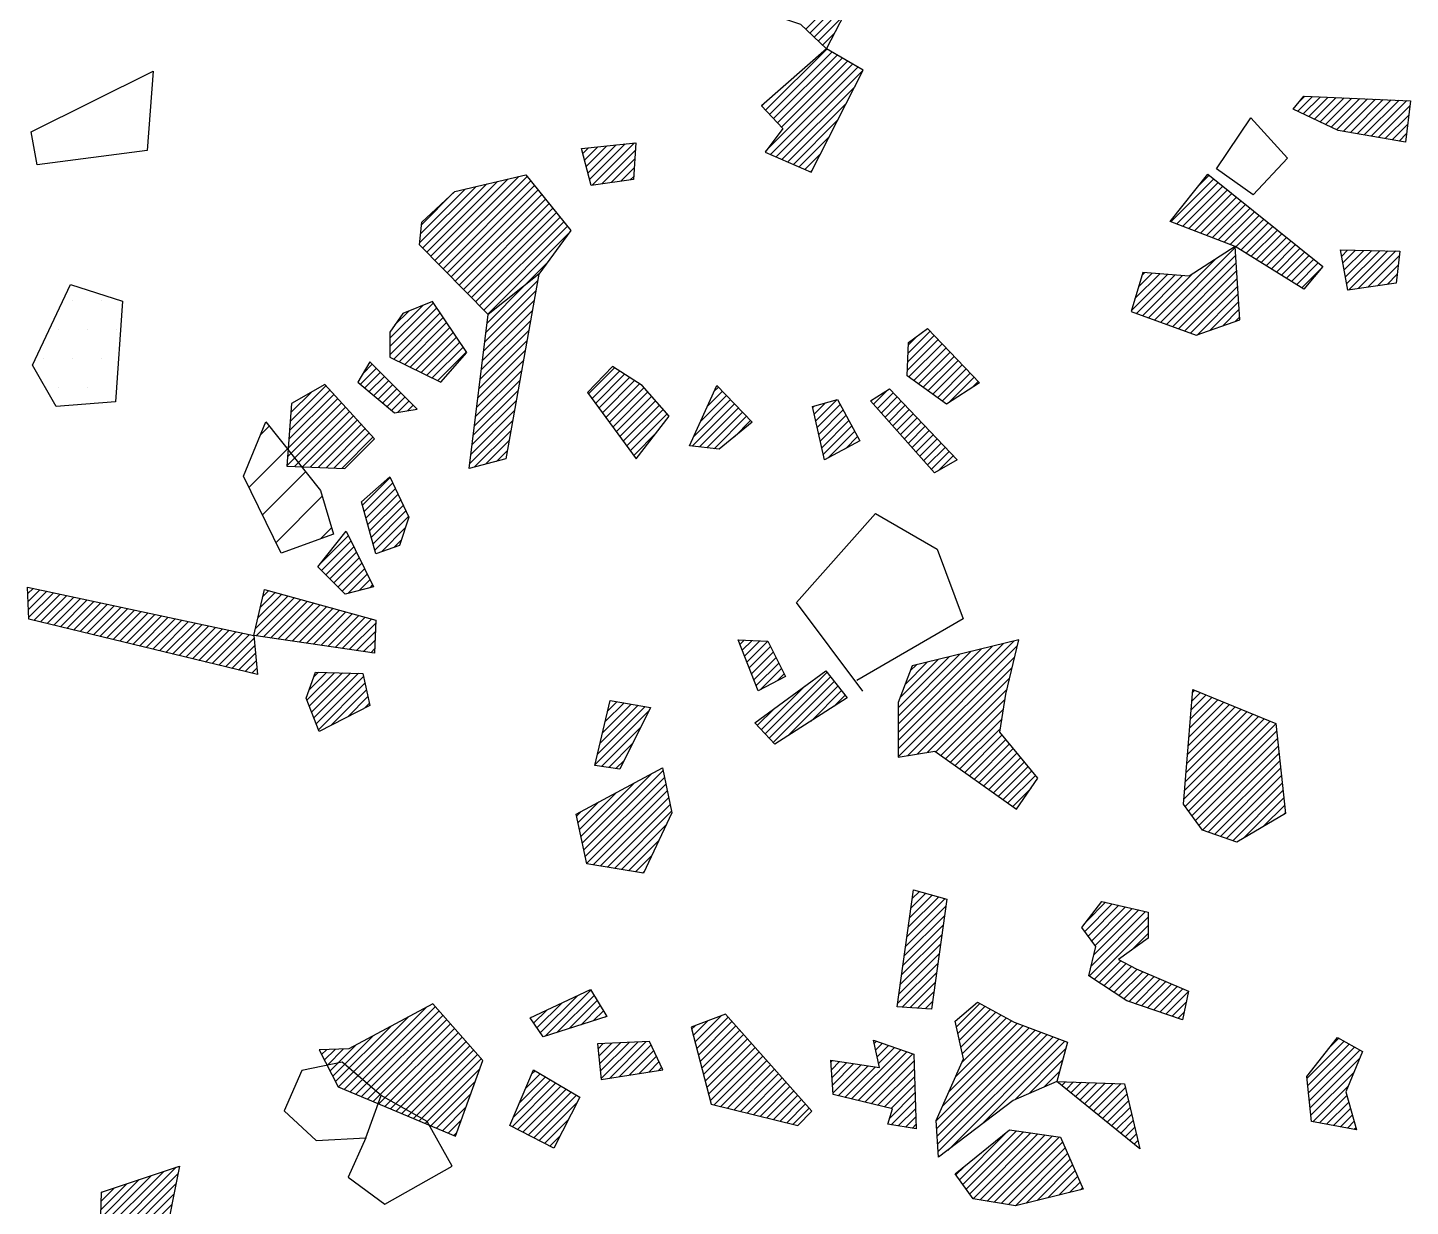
# Model space of a CAD drawing. Header units: metres. Extents: x 1.28 to 3.47, y -21 to -16.89.
# Drawn here: x 1.468 to 2.064, y -18.316 to -17.808 of the extents above; entities that cross this region are included whole.
import ezdxf

# ---------------------------------------------------------------- set-up
doc = ezdxf.new("R2010")
doc.units = ezdxf.units.M
doc.header["$LTSCALE"] = 25
doc.header["$MEASUREMENT"] = 0
doc.layers.get('0').update_dxf_attribs({"linetype": 'CONTINUOUS'})
for name, color, linetype in [('FEUER', 1, 'CONTINUOUS'), ('KNOCHEN', 2, 'CONTINUOUS'), ('KNOCHENSCHRAFF', 2, 'CONTINUOUS'), ('STEINE', 4, 'CONTINUOUS'), ('STEINESCHRAFF', 4, 'CONTINUOUS')]:
    doc.layers.add(name, color=color, linetype=linetype)

# ---------------------------------------------------------------- blocks, each defined once
blk = doc.blocks.new('*X5')
at = {"color": 0}
for p, q in [((162.423, -1794.495), (164.302, -1792.616)), ((162.423, -1794.141), (163.844, -1792.721)), ((162.424, -1794.848), (164.444, -1792.827)), ((162.59, -1795.035), (164.587, -1793.038)), ((162.63, -1793.581), (163.254, -1792.957)), ((162.828, -1795.151), (164.729, -1793.25)), ((163.065, -1795.267), (164.872, -1793.461)), ((163.303, -1795.383), (165.014, -1793.672)), ((163.541, -1795.499), (165.157, -1793.883)), ((163.778, -1795.614), (165.299, -1794.094)), ((164.016, -1795.73), (165.442, -1794.305)), ((184.735, -1795.517), (186.056, -1794.196)), ((184.748, -1795.151), (185.883, -1794.016)), ((184.761, -1794.784), (185.71, -1793.835)), ((184.774, -1794.418), (185.135, -1794.057)), ((184.799, -1795.807), (186.229, -1794.377)), ((164.254, -1795.846), (165.584, -1794.516)), ((164.492, -1795.962), (165.727, -1794.727)), ((185.004, -1795.956), (186.402, -1794.557)), ((185.209, -1796.104), (186.575, -1794.738)), ((185.414, -1796.253), (186.748, -1794.918)), ((161.154, -1796.117), (161.835, -1795.437)), ((161.268, -1795.65), (161.658, -1795.26)), ((170.989, -1796.535), (172.111, -1795.414)), ((171.139, -1796.739), (172.326, -1795.552)), ((185.618, -1796.402), (186.921, -1795.099)), ((185.823, -1796.551), (187.094, -1795.28)), ((186.028, -1796.699), (187.267, -1795.46)), ((158.131, -1797.726), (159.67, -1796.187)), ((161.347, -1796.278), (162.012, -1795.613)), ((161.539, -1796.439), (162.189, -1795.79)), ((161.732, -1796.601), (162.365, -1795.967)), ((161.924, -1796.762), (162.542, -1796.143)), ((171.288, -1796.943), (172.542, -1795.69)), ((171.438, -1797.147), (172.758, -1795.828)), ((171.588, -1797.351), (172.973, -1795.965)), ((171.737, -1797.555), (173.189, -1796.103)), ((186.233, -1796.848), (187.44, -1795.641)), ((186.536, -1796.899), (187.613, -1795.821)), ((187.529, -1796.26), (187.786, -1796.002)), ((158.045, -1798.873), (160.177, -1796.741)), ((158.074, -1798.491), (160.008, -1796.557)), ((158.102, -1798.108), (159.839, -1796.372)), ((158.16, -1797.344), (159.048, -1796.456)), ((162.117, -1796.923), (162.719, -1796.32)), ((162.309, -1797.084), (162.896, -1796.497)), ((162.501, -1797.245), (163.073, -1796.673)), ((171.887, -1797.759), (173.38, -1796.266)), ((172.036, -1797.963), (173.546, -1796.454)), ((172.186, -1798.167), (173.712, -1796.641)), ((175.521, -1798.368), (177.106, -1796.783)), ((175.81, -1797.725), (176.932, -1796.603)), ((176.1, -1797.082), (176.758, -1796.424)), ((176.389, -1796.439), (176.584, -1796.244)), ((180.783, -1797.702), (181.703, -1796.781)), ((183.277, -1796.976), (183.892, -1796.36)), ((183.443, -1797.163), (184.122, -1796.484)), ((183.609, -1797.35), (184.294, -1796.666)), ((157.988, -1799.637), (160.514, -1797.111)), ((158.017, -1799.255), (160.346, -1796.926)), ((158.188, -1796.962), (158.221, -1796.929)), ((158.313, -1799.666), (160.683, -1797.295)), ((162.77, -1797.33), (163.25, -1796.85)), ((163.19, -1797.264), (163.427, -1797.027)), ((172.335, -1798.371), (173.878, -1796.829)), ((172.485, -1798.575), (174.044, -1797.016)), ((172.634, -1798.779), (174.21, -1797.204)), ((175.456, -1798.786), (177.28, -1796.962)), ((175.772, -1798.824), (177.454, -1797.142)), ((176.087, -1798.862), (177.628, -1797.322)), ((180.654, -1797.124), (180.712, -1797.065)), ((180.718, -1797.413), (181.208, -1796.923)), ((180.847, -1797.991), (181.838, -1797)), ((180.912, -1798.28), (181.962, -1797.229)), ((183.775, -1797.538), (184.466, -1796.847)), ((183.942, -1797.725), (184.639, -1797.028)), ((184.108, -1797.913), (184.811, -1797.209)), ((158.653, -1799.679), (160.852, -1797.48)), ((158.993, -1799.693), (161.021, -1797.665)), ((159.333, -1799.706), (161.19, -1797.849)), ((172.784, -1798.983), (174.376, -1797.391)), ((176.403, -1798.899), (177.802, -1797.501)), ((177.274, -1798.382), (177.976, -1797.681)), ((180.976, -1798.569), (182.087, -1797.458)), ((181.041, -1798.858), (182.212, -1797.687)), ((181.105, -1799.147), (182.336, -1797.916)), ((184.274, -1798.1), (184.983, -1797.39)), ((184.44, -1798.287), (185.156, -1797.572)), ((184.606, -1798.475), (185.328, -1797.753)), ((184.772, -1798.662), (185.501, -1797.934)), ((159.673, -1799.72), (161.359, -1798.034)), ((160.013, -1799.734), (161.528, -1798.219)), ((160.353, -1799.747), (161.697, -1798.403)), ((172.934, -1799.187), (173.936, -1798.184)), ((181.303, -1799.303), (182.461, -1798.146)), ((182.063, -1798.897), (182.585, -1798.375)), ((184.938, -1798.85), (185.673, -1798.115)), ((185.105, -1799.037), (185.845, -1798.296)), ((185.271, -1799.225), (186.018, -1798.477)), ((185.437, -1799.412), (186.19, -1798.659)), ((185.603, -1799.599), (186.362, -1798.84)), ((185.769, -1799.787), (186.535, -1799.021)), ((186.063, -1799.847), (186.707, -1799.202)), ((161.244, -1801.331), (162.44, -1800.135)), ((161.32, -1801.608), (162.553, -1800.375)), ((161.396, -1801.886), (162.666, -1800.616)), ((161.472, -1802.164), (162.78, -1800.856)), ((161.548, -1802.441), (162.893, -1801.096)), ((161.624, -1802.719), (163.006, -1801.336)), ((161.7, -1802.996), (163.12, -1801.577)), ((161.776, -1803.274), (163.233, -1801.817)), ((159.415, -1803.867), (160.634, -1802.648)), ((162.063, -1803.34), (163.089, -1802.315)), ((159.482, -1804.154), (160.75, -1802.885)), ((159.659, -1804.331), (160.867, -1803.122)), ((162.608, -1803.149), (162.912, -1802.844)), ((159.835, -1804.507), (160.983, -1803.36)), ((160.012, -1804.684), (161.099, -1803.597)), ((160.189, -1804.861), (161.216, -1803.834)), ((160.366, -1805.037), (161.332, -1804.071)), ((160.629, -1805.128), (161.448, -1804.309)), ((146.824, -1805.144), (147.051, -1804.917)), ((146.837, -1805.485), (147.343, -1804.979)), ((146.85, -1805.825), (147.634, -1805.042)), ((146.863, -1806.166), (147.925, -1805.104)), ((156.844, -1805.731), (157.486, -1805.089)), ((156.95, -1805.272), (157.209, -1805.013)), ((161.1, -1805.01), (161.565, -1804.546)), ((161.572, -1804.892), (161.681, -1804.783)), ((147.085, -1806.297), (148.216, -1805.166)), ((147.37, -1806.366), (148.508, -1805.228)), ((147.654, -1806.435), (148.799, -1805.291)), ((147.939, -1806.505), (149.09, -1805.353)), ((148.223, -1806.574), (149.381, -1805.415)), ((148.508, -1806.643), (149.673, -1805.478)), ((148.792, -1806.712), (149.964, -1805.54)), ((149.077, -1806.781), (150.255, -1805.602)), ((149.361, -1806.85), (150.546, -1805.665)), ((149.646, -1806.919), (150.838, -1805.727)), ((156.633, -1806.649), (158.04, -1805.242)), ((156.668, -1806.967), (158.317, -1805.318)), ((156.738, -1806.19), (157.763, -1805.166)), ((156.977, -1807.012), (158.594, -1805.395)), ((157.285, -1807.057), (158.871, -1805.471)), ((157.594, -1807.102), (159.148, -1805.548)), ((157.902, -1807.148), (159.426, -1805.624)), ((158.211, -1807.193), (159.703, -1805.701)), ((149.93, -1806.988), (151.129, -1805.789)), ((150.215, -1807.057), (151.42, -1805.851)), ((150.499, -1807.126), (151.711, -1805.914)), ((150.784, -1807.195), (152.003, -1805.976)), ((151.068, -1807.264), (152.294, -1806.038)), ((151.352, -1807.333), (152.585, -1806.101)), ((151.637, -1807.402), (152.876, -1806.163)), ((151.921, -1807.471), (153.168, -1806.225)), ((152.206, -1807.54), (153.459, -1806.288)), ((158.519, -1807.238), (159.98, -1805.777)), ((158.827, -1807.283), (160.257, -1805.853)), ((159.136, -1807.328), (160.534, -1805.93)), ((159.444, -1807.373), (160.811, -1806.006)), ((159.753, -1807.418), (161.088, -1806.083)), ((160.061, -1807.464), (161.365, -1806.159)), ((160.37, -1807.509), (161.643, -1806.236)), ((152.49, -1807.61), (153.75, -1806.35)), ((152.775, -1807.679), (154.041, -1806.412)), ((153.059, -1807.748), (154.333, -1806.475)), ((153.344, -1807.817), (154.624, -1806.537)), ((153.628, -1807.886), (154.915, -1806.599)), ((153.913, -1807.955), (155.206, -1806.661)), ((154.197, -1808.024), (155.498, -1806.724)), ((154.482, -1808.093), (155.789, -1806.786)), ((154.766, -1808.162), (156.08, -1806.848)), ((155.051, -1808.231), (156.371, -1806.911)), ((160.678, -1807.554), (161.815, -1806.417)), ((160.986, -1807.599), (161.802, -1806.783)), ((155.335, -1808.3), (156.573, -1807.062)), ((155.62, -1808.369), (156.603, -1807.386)), ((161.295, -1807.644), (161.789, -1807.15)), ((161.603, -1807.689), (161.776, -1807.516)), ((177.514, -1807.335), (177.698, -1807.151)), ((177.614, -1807.588), (178.038, -1807.164)), ((177.715, -1807.841), (178.378, -1807.178)), ((177.815, -1808.095), (178.715, -1807.195)), ((177.915, -1808.348), (178.833, -1807.43)), ((184.33, -1811.832), (188.867, -1807.295)), ((184.33, -1811.479), (188.399, -1807.41)), ((184.331, -1812.185), (189.335, -1807.181)), ((184.749, -1812.121), (189.469, -1807.401)), ((155.904, -1808.438), (156.633, -1807.71)), ((156.189, -1808.507), (156.662, -1808.034)), ((178.016, -1808.601), (178.951, -1807.666)), ((178.116, -1808.854), (179.069, -1807.901)), ((184.329, -1810.419), (186.993, -1807.755)), ((184.329, -1810.066), (186.525, -1807.87)), ((184.33, -1811.126), (187.93, -1807.525)), ((184.33, -1810.772), (187.462, -1807.64)), ((184.41, -1809.631), (186.057, -1807.985)), ((184.632, -1809.055), (185.588, -1808.099)), ((185.171, -1812.052), (189.358, -1807.865)), ((156.473, -1808.576), (156.692, -1808.358)), ((158.845, -1809.741), (160.034, -1808.552)), ((158.944, -1809.288), (159.688, -1808.543)), ((158.944, -1809.994), (160.379, -1808.56)), ((159.044, -1810.248), (160.724, -1808.568)), ((159.144, -1810.502), (161.069, -1808.577)), ((159.145, -1808.733), (159.343, -1808.535)), ((178.216, -1809.107), (179.187, -1808.137)), ((178.382, -1809.295), (179.305, -1808.372)), ((178.607, -1811.192), (181.267, -1808.532)), ((179.122, -1808.908), (179.423, -1808.608)), ((184.855, -1808.479), (185.12, -1808.214)), ((185.593, -1811.984), (189.247, -1808.329)), ((159.244, -1810.755), (161.289, -1808.711)), ((159.344, -1811.009), (161.353, -1809)), ((159.886, -1810.821), (161.418, -1809.289)), ((178.435, -1811.01), (180.33, -1809.115)), ((178.779, -1811.373), (181.422, -1808.73)), ((178.951, -1811.555), (181.578, -1808.928)), ((179.595, -1811.265), (181.733, -1809.126)), ((185.963, -1811.968), (189.137, -1808.794)), ((186.169, -1812.114), (189.026, -1809.258)), ((197.027, -1809.389), (197.113, -1809.302)), ((160.611, -1810.449), (161.482, -1809.578)), ((161.336, -1810.077), (161.546, -1809.867)), ((171.712, -1810.662), (172.522, -1809.852)), ((171.821, -1810.2), (172.221, -1809.799)), ((180.578, -1810.635), (181.888, -1809.324)), ((181.561, -1810.006), (182.044, -1809.523)), ((186.376, -1812.261), (188.939, -1809.698)), ((196.869, -1811.314), (198.364, -1809.819)), ((196.901, -1810.929), (198.114, -1809.716)), ((196.932, -1810.544), (197.864, -1809.612)), ((196.964, -1810.159), (197.614, -1809.509)), ((196.995, -1809.774), (197.363, -1809.406)), ((171.276, -1812.512), (173.59, -1810.198)), ((171.385, -1812.05), (173.424, -1810.011)), ((171.494, -1811.587), (173.123, -1809.958)), ((171.603, -1811.125), (172.822, -1809.905)), ((178.263, -1810.828), (178.999, -1810.093)), ((186.583, -1812.408), (188.874, -1810.117)), ((196.68, -1813.624), (199.865, -1810.44)), ((196.712, -1813.239), (199.615, -1810.336)), ((196.743, -1812.854), (199.365, -1810.233)), ((196.775, -1812.469), (199.114, -1810.13)), ((196.806, -1812.084), (198.864, -1810.026)), ((196.838, -1811.699), (198.614, -1809.923)), ((171.547, -1812.595), (173.238, -1810.904)), ((186.79, -1812.554), (188.809, -1810.536)), ((186.997, -1812.701), (188.744, -1810.954)), ((196.649, -1814.009), (200.115, -1810.543)), ((196.699, -1814.313), (200.365, -1810.647)), ((196.848, -1814.518), (200.611, -1810.755)), ((196.997, -1814.722), (200.645, -1811.074)), ((171.856, -1812.639), (172.885, -1811.61)), ((187.204, -1812.848), (188.818, -1811.234)), ((187.411, -1812.994), (188.977, -1811.428)), ((187.617, -1813.141), (189.137, -1811.622)), ((197.146, -1814.927), (200.678, -1811.394)), ((187.824, -1813.288), (189.296, -1811.816)), ((188.031, -1813.435), (189.456, -1812.01)), ((188.238, -1813.581), (189.615, -1812.204)), ((197.295, -1815.131), (200.712, -1811.714)), ((197.444, -1815.336), (200.746, -1812.033)), ((170.782, -1816.188), (174.199, -1812.771)), ((172.166, -1812.683), (172.533, -1812.316)), ((188.445, -1813.728), (189.775, -1812.398)), ((188.652, -1813.875), (189.934, -1812.592)), ((188.859, -1814.021), (190.093, -1812.786)), ((197.702, -1815.431), (200.78, -1812.353)), ((197.965, -1815.521), (200.814, -1812.673)), ((170.657, -1815.606), (172.955, -1813.308)), ((170.719, -1815.897), (173.716, -1812.901)), ((170.844, -1816.479), (174.261, -1813.063)), ((170.907, -1816.77), (174.323, -1813.355)), ((189.066, -1814.168), (190.253, -1812.981)), ((198.229, -1815.612), (200.848, -1812.992)), ((198.492, -1815.702), (200.882, -1813.312)), ((170.594, -1815.315), (172.195, -1813.715)), ((171.193, -1816.838), (174.384, -1813.647)), ((171.496, -1816.888), (174.446, -1813.938)), ((189.272, -1814.315), (190.061, -1813.526)), ((198.755, -1815.793), (200.916, -1813.632)), ((199.216, -1815.685), (200.949, -1813.951)), ((170.469, -1814.733), (170.673, -1814.529)), ((170.531, -1815.024), (171.434, -1814.122)), ((171.799, -1816.939), (174.508, -1814.23)), ((172.102, -1816.989), (174.569, -1814.522)), ((200.071, -1815.183), (200.983, -1814.271)), ((200.926, -1814.682), (201.017, -1814.591)), ((172.406, -1817.039), (174.348, -1815.096)), ((172.709, -1817.09), (174.035, -1815.763)), ((173.012, -1817.14), (173.722, -1816.43)), ((173.315, -1817.19), (173.409, -1817.097)), ((184.77, -1819.524), (186.081, -1818.213)), ((184.828, -1819.113), (185.806, -1818.134)), ((184.886, -1818.701), (185.531, -1818.056)), ((184.944, -1818.29), (185.256, -1817.978)), ((184.654, -1820.347), (186.385, -1818.616)), ((184.712, -1819.935), (186.357, -1818.291)), ((192.372, -1819.7), (193.561, -1818.512)), ((192.448, -1819.271), (193.273, -1818.445)), ((192.524, -1819.902), (193.848, -1818.578)), ((192.676, -1820.104), (194.136, -1818.644)), ((192.772, -1820.715), (194.711, -1818.776)), ((192.827, -1820.306), (194.423, -1818.71)), ((184.597, -1820.758), (186.328, -1819.027)), ((192.563, -1821.63), (195.104, -1819.09)), ((192.66, -1821.18), (194.998, -1818.842)), ((184.481, -1821.581), (186.214, -1819.848)), ((184.539, -1821.17), (186.271, -1819.438)), ((192.777, -1821.77), (195.104, -1819.443)), ((194.412, -1820.489), (195.105, -1819.796)), ((184.423, -1821.993), (186.157, -1820.259)), ((184.307, -1822.815), (186.042, -1821.08)), ((184.365, -1822.404), (186.099, -1820.67)), ((192.991, -1821.91), (193.935, -1820.965)), ((193.204, -1822.05), (194.166, -1821.088)), ((193.418, -1822.19), (194.397, -1821.211)), ((184.504, -1822.972), (185.985, -1821.491)), ((193.631, -1822.33), (194.63, -1821.332)), ((193.845, -1822.47), (194.877, -1821.438)), ((194.058, -1822.61), (195.124, -1821.545)), ((194.292, -1822.73), (195.371, -1821.651)), ((194.556, -1822.82), (195.618, -1821.757)), ((169.119, -1824.216), (171.093, -1822.241)), ((184.835, -1822.995), (185.928, -1821.902)), ((185.166, -1823.017), (185.871, -1822.312)), ((194.82, -1822.909), (195.865, -1821.864)), ((195.084, -1822.999), (196.112, -1821.97)), ((195.348, -1823.089), (196.359, -1822.077)), ((195.611, -1823.178), (196.606, -1822.183)), ((195.875, -1823.268), (196.837, -1822.306)), ((160.465, -1826.505), (164.002, -1822.968)), ((160.713, -1826.611), (164.386, -1822.938)), ((168.765, -1823.862), (169.853, -1822.774)), ((168.909, -1824.071), (170.522, -1822.459)), ((169.635, -1824.052), (171.227, -1822.461)), ((170.152, -1823.889), (171.361, -1822.68)), ((170.668, -1823.726), (171.495, -1822.9)), ((185.497, -1823.04), (185.814, -1822.723)), ((186.843, -1823.815), (187.855, -1822.804)), ((186.906, -1824.105), (188.083, -1822.929)), ((196.139, -1823.358), (196.744, -1822.753)), ((160.216, -1826.4), (163.24, -1823.376)), ((160.961, -1826.716), (164.551, -1823.126)), ((161.21, -1826.821), (164.716, -1823.315)), ((161.458, -1826.926), (164.881, -1823.503)), ((168.477, -1823.443), (168.515, -1823.405)), ((168.621, -1823.652), (169.184, -1823.09)), ((171.185, -1823.563), (171.628, -1823.12)), ((171.701, -1823.4), (171.762, -1823.339)), ((175.503, -1824.195), (176.149, -1823.549)), ((175.576, -1824.475), (176.719, -1823.333)), ((175.65, -1824.755), (177.005, -1823.4)), ((175.723, -1825.035), (177.171, -1823.587)), ((186.805, -1825.974), (189.225, -1823.554)), ((186.97, -1824.395), (188.311, -1823.054)), ((187.034, -1824.685), (188.54, -1823.179)), ((187.085, -1825.341), (188.997, -1823.429)), ((187.097, -1824.975), (188.768, -1823.304)), ((196.403, -1823.447), (196.652, -1823.199)), ((159.967, -1825.942), (161.716, -1824.194)), ((160.088, -1826.175), (162.478, -1823.785)), ((161.706, -1827.031), (165.046, -1823.692)), ((161.955, -1827.136), (165.211, -1823.88)), ((162.203, -1827.242), (165.376, -1824.068)), ((175.43, -1823.915), (175.578, -1823.766)), ((175.797, -1825.315), (177.338, -1823.774)), ((175.87, -1825.595), (177.505, -1823.961)), ((175.944, -1825.875), (177.671, -1824.148)), ((185.975, -1827.865), (189.981, -1823.859)), ((185.997, -1828.197), (190.238, -1823.955)), ((186.019, -1828.528), (190.495, -1824.052)), ((186.04, -1828.86), (190.752, -1824.149)), ((186.247, -1827.24), (189.725, -1823.762)), ((186.526, -1826.607), (189.468, -1823.665)), ((159.606, -1825.243), (160.064, -1824.785)), ((159.726, -1825.476), (160.433, -1824.769)), ((159.847, -1825.709), (160.954, -1824.602)), ((162.452, -1827.347), (165.542, -1824.257)), ((162.7, -1827.452), (165.707, -1824.445)), ((162.948, -1827.557), (165.872, -1824.634)), ((171.398, -1824.764), (171.625, -1824.537)), ((171.43, -1825.086), (171.996, -1824.52)), ((171.463, -1825.407), (172.367, -1824.503)), ((171.495, -1825.728), (172.737, -1824.486)), ((171.527, -1826.049), (173.108, -1824.469)), ((171.909, -1826.021), (173.479, -1824.451)), ((172.328, -1825.956), (173.69, -1824.594)), ((176.017, -1826.156), (177.838, -1824.335)), ((176.091, -1826.436), (178.005, -1824.522)), ((176.164, -1826.716), (178.171, -1824.709)), ((183.299, -1824.531), (183.397, -1824.433)), ((183.362, -1824.821), (183.659, -1824.525)), ((183.426, -1825.111), (183.92, -1824.617)), ((183.489, -1825.402), (184.182, -1824.709)), ((186.062, -1829.192), (191.008, -1824.246)), ((186.468, -1829.14), (191.265, -1824.343)), ((187.96, -1828.002), (191.522, -1824.439)), ((189.359, -1826.956), (191.565, -1824.75)), ((201.955, -1826.027), (203.553, -1824.43)), ((201.989, -1826.347), (203.778, -1824.558)), ((202.023, -1826.666), (204.003, -1824.687)), ((202.961, -1824.667), (203.327, -1824.301)), ((159.485, -1825.01), (159.696, -1824.8)), ((163.197, -1827.662), (166.037, -1824.822)), ((163.445, -1827.767), (166.202, -1825.011)), ((163.694, -1827.873), (166.367, -1825.199)), ((172.746, -1825.892), (173.801, -1824.836)), ((173.164, -1825.827), (173.913, -1825.078)), ((173.582, -1825.762), (174.024, -1825.321)), ((176.238, -1826.996), (178.338, -1824.896)), ((176.407, -1827.18), (178.504, -1825.083)), ((176.691, -1827.249), (178.671, -1825.27)), ((181.436, -1825.333), (181.503, -1825.266)), ((181.459, -1825.663), (181.811, -1825.311)), ((181.482, -1825.994), (182.12, -1825.356)), ((182.32, -1826.924), (184.443, -1824.801)), ((182.605, -1826.992), (184.705, -1824.893)), ((182.891, -1827.06), (184.966, -1824.985)), ((183.176, -1827.129), (185.013, -1825.292)), ((189.982, -1826.686), (191.433, -1825.236)), ((202.057, -1826.986), (204.228, -1824.815)), ((202.091, -1827.306), (204.228, -1825.168)), ((163.942, -1827.978), (166.299, -1825.62)), ((174, -1825.698), (174.135, -1825.563)), ((176.975, -1827.319), (178.838, -1825.456)), ((177.259, -1827.389), (179.004, -1825.643)), ((177.543, -1827.459), (179.171, -1825.83)), ((181.505, -1826.324), (182.429, -1825.401)), ((181.528, -1826.655), (182.737, -1825.446)), ((181.749, -1826.787), (183.046, -1825.491)), ((182.035, -1826.856), (183.354, -1825.536)), ((183.461, -1827.197), (185.024, -1825.634)), ((183.747, -1827.265), (185.035, -1825.977)), ((190.606, -1826.416), (191.301, -1825.721)), ((202.125, -1827.625), (203.981, -1825.769)), ((164.19, -1828.083), (166.102, -1826.172)), ((177.826, -1827.529), (179.338, -1826.017)), ((178.11, -1827.598), (179.504, -1826.204)), ((178.394, -1827.668), (179.671, -1826.391)), ((178.678, -1827.738), (179.838, -1826.578)), ((184.032, -1827.333), (185.046, -1826.319)), ((191.195, -1826.18), (191.207, -1826.168)), ((191.39, -1826.339), (191.549, -1826.18)), ((191.585, -1826.498), (191.891, -1826.192)), ((191.78, -1826.656), (192.233, -1826.204)), ((191.975, -1826.815), (192.574, -1826.215)), ((192.17, -1826.973), (192.916, -1826.227)), ((192.365, -1827.132), (193.258, -1826.239)), ((192.56, -1827.29), (193.6, -1826.251)), ((192.755, -1827.449), (193.942, -1826.262)), ((192.95, -1827.607), (194.127, -1826.431)), ((202.2, -1827.903), (203.735, -1826.369)), ((164.439, -1828.188), (165.904, -1826.723)), ((178.961, -1827.808), (180.004, -1826.765)), ((179.245, -1827.877), (180.171, -1826.952)), ((179.529, -1827.947), (180.337, -1827.139)), ((183.959, -1827.759), (185.057, -1826.662)), ((184.037, -1828.036), (185.068, -1827.004)), ((193.145, -1827.766), (194.195, -1826.716)), ((193.34, -1827.925), (194.263, -1827.002)), ((202.499, -1827.958), (203.678, -1826.779)), ((202.798, -1828.013), (203.756, -1827.055)), ((164.687, -1828.293), (165.706, -1827.274)), ((179.813, -1828.017), (180.504, -1827.326)), ((184.34, -1828.086), (185.079, -1827.347)), ((184.643, -1828.136), (185.091, -1827.689)), ((193.535, -1828.083), (194.33, -1827.288)), ((193.73, -1828.242), (194.398, -1827.574)), ((203.096, -1828.068), (203.833, -1827.331)), ((203.395, -1828.123), (203.911, -1827.607)), ((164.936, -1828.398), (165.509, -1827.825)), ((184.946, -1828.187), (185.102, -1828.031)), ((186.973, -1830.403), (189.01, -1828.366)), ((187.12, -1830.609), (189.428, -1828.301)), ((187.268, -1830.815), (189.738, -1828.345)), ((193.925, -1828.4), (194.466, -1827.859)), ((194.12, -1828.559), (194.534, -1828.145)), ((203.694, -1828.178), (203.989, -1827.882)), ((203.993, -1828.232), (204.067, -1828.158)), ((165.184, -1828.504), (165.311, -1828.376)), ((187.415, -1831.021), (190.049, -1828.388)), ((187.566, -1831.224), (190.359, -1828.431)), ((187.869, -1831.274), (190.67, -1828.474)), ((188.173, -1831.324), (190.98, -1828.517)), ((188.476, -1831.375), (191.291, -1828.56)), ((188.779, -1831.425), (191.426, -1828.778)), ((194.315, -1828.717), (194.601, -1828.431)), ((194.51, -1828.876), (194.669, -1828.717)), ((189.082, -1831.475), (191.533, -1829.025)), ((189.386, -1831.526), (191.639, -1829.272)), ((189.848, -1831.416), (191.746, -1829.518)), ((194.705, -1829.034), (194.737, -1829.003)), ((149.924, -1833.51), (153.302, -1830.133)), ((149.934, -1833.147), (153.212, -1829.869)), ((149.945, -1832.783), (152.681, -1830.046)), ((186.825, -1830.197), (187.192, -1829.83)), ((190.318, -1831.301), (191.853, -1829.765)), ((190.787, -1831.185), (191.96, -1830.012)), ((149.914, -1833.874), (153.214, -1830.574)), ((149.955, -1832.419), (152.15, -1830.224)), ((149.965, -1832.055), (151.619, -1830.401)), ((149.976, -1831.691), (151.088, -1830.579)), ((149.986, -1831.327), (150.557, -1830.756)), ((191.256, -1831.07), (192.067, -1830.259)), ((191.725, -1830.954), (192.173, -1830.506)), ((192.194, -1830.838), (192.28, -1830.752)), ((149.904, -1834.238), (153.126, -1831.016)), ((149.996, -1830.963), (150.026, -1830.933)), ((150.044, -1834.451), (153.038, -1831.458))]:
    blk.add_line(p, q, dxfattribs=at)
blk = doc.blocks.new('*X6')
at = {"color": 0}
for p, q in [((164.366, -1790.785), (167.99, -1787.16)), ((164.541, -1790.963), (168.344, -1787.16)), ((197.305, -1787.544), (197.737, -1787.112)), ((163.704, -1790.032), (166.144, -1787.592)), ((163.745, -1789.637), (165.682, -1787.7)), ((163.839, -1790.25), (166.606, -1787.484)), ((164.015, -1790.428), (167.067, -1787.376)), ((164.19, -1790.606), (167.529, -1787.268)), ((164.716, -1791.141), (168.502, -1787.355)), ((164.892, -1791.319), (168.66, -1787.551)), ((165.067, -1791.497), (168.818, -1787.746)), ((196.08, -1789.122), (197.933, -1787.269)), ((196.336, -1789.22), (198.129, -1787.427)), ((196.592, -1789.317), (198.325, -1787.584)), ((196.848, -1789.415), (198.521, -1787.742)), ((163.786, -1789.243), (165.172, -1787.857)), ((165.243, -1791.675), (168.977, -1787.941)), ((165.418, -1791.854), (169.135, -1788.137)), ((165.593, -1792.032), (169.293, -1788.332)), ((197.104, -1789.513), (198.717, -1787.899)), ((197.36, -1789.61), (198.914, -1788.057)), ((197.616, -1789.708), (199.11, -1788.214)), ((197.872, -1789.805), (199.306, -1788.371)), ((165.769, -1792.21), (169.451, -1788.528)), ((165.944, -1792.388), (169.609, -1788.723)), ((166.12, -1792.566), (169.767, -1788.918)), ((198.128, -1789.903), (199.502, -1788.529)), ((198.384, -1790), (199.698, -1788.686)), ((198.64, -1790.098), (199.894, -1788.844)), ((198.891, -1790.201), (200.09, -1789.001)), ((166.295, -1792.744), (169.926, -1789.114)), ((166.47, -1792.923), (170.084, -1789.309)), ((166.646, -1793.101), (170.147, -1789.6)), ((199.109, -1790.336), (200.286, -1789.159)), ((199.327, -1790.471), (200.482, -1789.316)), ((199.546, -1790.606), (200.678, -1789.474)), ((199.764, -1790.742), (200.874, -1789.631)), ((195.639, -1793.452), (198.863, -1790.228)), ((199.982, -1790.877), (201.071, -1789.789)), ((200.2, -1791.012), (201.267, -1789.946)), ((200.419, -1791.148), (201.463, -1790.103)), ((195.38, -1793.358), (198.011, -1790.727)), ((195.899, -1793.546), (198.885, -1790.56)), ((200.637, -1791.283), (201.659, -1790.261)), ((200.855, -1791.418), (201.855, -1790.418)), ((201.074, -1791.553), (202.051, -1790.576)), ((201.292, -1791.689), (202.247, -1790.733)), ((203.449, -1790.593), (203.704, -1790.337)), ((203.502, -1790.893), (204.051, -1790.344)), ((203.555, -1791.193), (204.398, -1790.351)), ((203.608, -1791.493), (204.744, -1790.357)), ((203.662, -1791.794), (205.091, -1790.364)), ((203.748, -1792.061), (205.438, -1790.371)), ((204.162, -1792), (205.785, -1790.377)), ((204.577, -1791.939), (205.932, -1790.584)), ((168.233, -1791.867), (169.197, -1790.903)), ((194.388, -1792.936), (195.936, -1791.388)), ((194.541, -1792.429), (195.607, -1791.363)), ((194.602, -1793.076), (196.264, -1791.413)), ((194.694, -1791.922), (195.279, -1791.338)), ((194.847, -1791.416), (194.95, -1791.313)), ((195.12, -1793.264), (197.023, -1791.361)), ((196.158, -1793.64), (198.906, -1790.892)), ((196.418, -1793.734), (198.928, -1791.224)), ((201.51, -1791.824), (202.443, -1790.891)), ((201.728, -1791.959), (202.618, -1791.07)), ((204.992, -1791.878), (205.888, -1790.982)), ((205.406, -1791.817), (205.844, -1791.379)), ((166.563, -1793.89), (168.803, -1791.651)), ((166.613, -1793.487), (168.233, -1791.867)), ((194.861, -1793.17), (196.593, -1791.438)), ((196.677, -1793.829), (198.95, -1791.556)), ((196.936, -1793.923), (198.971, -1791.888)), ((166.465, -1794.696), (168.649, -1792.512)), ((166.514, -1794.293), (168.726, -1792.081)), ((197.215, -1793.998), (198.993, -1792.22)), ((197.761, -1793.806), (199.015, -1792.552)), ((166.416, -1795.099), (168.572, -1792.942)), ((198.306, -1793.613), (199.036, -1792.883)), ((166.317, -1795.904), (168.418, -1793.803)), ((166.366, -1795.501), (168.495, -1793.373)), ((198.852, -1793.421), (199.058, -1793.215)), ((166.268, -1796.307), (168.341, -1794.234)), ((166.218, -1796.71), (168.264, -1794.664)), ((166.12, -1797.516), (168.11, -1795.525)), ((166.169, -1797.113), (168.187, -1795.095)), ((166.071, -1797.918), (168.033, -1795.956)), ((166.021, -1798.321), (167.956, -1796.386)), ((165.923, -1799.127), (167.802, -1797.247)), ((165.972, -1798.724), (167.879, -1796.817)), ((165.873, -1799.53), (167.726, -1797.678)), ((166.064, -1799.693), (167.649, -1798.108)), ((166.541, -1799.569), (167.572, -1798.539)), ((167.018, -1799.446), (167.495, -1798.969)), ((168.025, -1827.077), (169.129, -1825.972)), ((168.286, -1826.462), (168.907, -1825.841)), ((168.547, -1825.848), (168.684, -1825.71)), ((167.691, -1828.118), (169.574, -1826.235)), ((167.764, -1827.691), (169.352, -1826.103)), ((167.925, -1828.238), (169.797, -1826.366)), ((168.158, -1828.358), (170.019, -1826.497)), ((168.392, -1828.478), (170.242, -1826.628)), ((168.626, -1828.597), (170.464, -1826.759)), ((168.859, -1828.717), (170.488, -1827.088)), ((169.093, -1828.837), (170.119, -1827.811)), ((169.327, -1828.957), (169.75, -1828.533))]:
    blk.add_line(p, q, dxfattribs=at)
blk = doc.blocks.new('*X9')
at = {"color": 0}
for p, q in [((180.347, -1780.814), (181.837, -1779.323)), ((180.528, -1780.986), (181.997, -1779.517)), ((180.709, -1781.159), (182.157, -1779.711)), ((180.89, -1781.331), (181.979, -1780.242)), ((181.071, -1781.504), (181.607, -1780.968)), ((178.619, -1784.31), (181.253, -1781.675)), ((178.791, -1784.491), (181.477, -1781.805)), ((178.635, -1786.062), (182.372, -1782.324)), ((178.833, -1786.217), (182.596, -1782.454)), ((178.963, -1784.673), (181.701, -1781.935)), ((179.135, -1784.854), (181.925, -1782.064)), ((179.307, -1785.036), (182.149, -1782.194)), ((179.08, -1786.324), (182.82, -1782.583)), ((179.326, -1786.431), (182.476, -1783.281)), ((178.446, -1784.128), (178.525, -1784.05)), ((179.572, -1786.538), (182.107, -1784.004)), ((201.556, -1784.354), (202.195, -1783.715)), ((201.627, -1783.929), (201.856, -1783.7)), ((201.796, -1784.467), (202.534, -1783.729)), ((202.036, -1784.581), (202.872, -1783.744)), ((202.276, -1784.694), (203.211, -1783.759)), ((202.516, -1784.808), (203.55, -1783.774)), ((202.756, -1784.921), (203.889, -1783.789)), ((202.996, -1785.035), (204.227, -1783.803)), ((203.236, -1785.148), (204.566, -1783.818)), ((203.522, -1785.216), (204.905, -1783.833)), ((203.823, -1785.269), (205.243, -1783.848)), ((204.124, -1785.321), (205.582, -1783.863)), ((204.424, -1785.374), (205.921, -1783.878)), ((204.725, -1785.427), (206.26, -1783.892)), ((205.026, -1785.479), (206.384, -1784.122)), ((179.819, -1786.645), (181.738, -1784.726)), ((205.327, -1785.532), (206.338, -1784.521)), ((180.065, -1786.752), (181.369, -1785.449)), ((205.628, -1785.584), (206.293, -1784.92)), ((205.929, -1785.637), (206.248, -1785.319)), ((170.74, -1786.178), (170.985, -1785.933)), ((170.813, -1786.459), (171.382, -1785.89)), ((170.885, -1786.74), (171.779, -1785.846)), ((170.958, -1787.02), (172.176, -1785.803)), ((171.031, -1787.301), (172.573, -1785.759)), ((171.145, -1787.541), (172.97, -1785.716)), ((171.556, -1787.483), (173.012, -1786.027)), ((171.967, -1787.426), (172.988, -1786.405)), ((180.311, -1786.86), (181, -1786.172)), ((172.378, -1787.368), (172.964, -1786.782)), ((172.789, -1787.311), (172.94, -1787.16)), ((180.558, -1786.967), (180.63, -1786.894))]:
    blk.add_line(p, q, dxfattribs=at)
blk = doc.blocks.new('*X13')
at = {"color": 0}
for p, q in [((148.75, -1792.5), (148.75, -1792.5)), ((150, -1792.5), (150, -1792.5)), ((148.125, -1793.75), (148.125, -1793.75)), ((149.375, -1793.75), (149.375, -1793.75)), ((150.625, -1793.75), (150.625, -1793.75)), ((147.5, -1795), (147.5, -1795)), ((148.75, -1795), (148.75, -1795)), ((150, -1795), (150, -1795)), ((148.125, -1796.25), (148.125, -1796.25)), ((149.375, -1796.25), (149.375, -1796.25)), ((150.625, -1796.25), (150.625, -1796.25))]:
    blk.add_line(p, q, dxfattribs=at)
blk = doc.blocks.new('*X16')
at = {"color": 0}
for p, q in [((156.843, -1798.307), (157.228, -1797.922)), ((156.35, -1800.568), (158.011, -1798.907)), ((156.934, -1801.752), (158.793, -1799.893)), ((157.518, -1802.935), (159.505, -1800.949)), ((159.44, -1802.782), (159.911, -1802.311))]:
    blk.add_line(p, q, dxfattribs=at)

msp = doc.modelspace()

# ---------------------------------------------------------------- linework, layer by layer
at = {"layer": 'KNOCHEN'}
for points in [[(1.81247, -17.81671), (1.82215, -17.79782), (1.8104, -17.78354), (1.78028, -17.77693), (1.76139, -17.76061), (1.74454, -17.75552), (1.74557, -17.76521), (1.7609, -17.78562), (1.78438, -17.8004), (1.80123, -17.806), (1.81247, -17.81671)], [(1.81247, -17.81671), (1.78441, -17.84123), (1.79361, -17.85092), (1.78596, -17.86113), (1.80587, -17.86979), (1.82829, -17.82589), (1.81247, -17.81671)], [(1.71095, -17.87548), (1.70685, -17.85966), (1.73033, -17.85709), (1.72932, -17.87291), (1.71095, -17.87548)], [(1.66658, -17.93114), (1.63696, -17.90105), (1.63798, -17.89135), (1.65226, -17.87807), (1.68287, -17.8709), (1.70228, -17.89488), (1.68852, -17.91377), (1.66658, -17.93114)], [(1.9886, -17.90182), (1.96052, -17.89112), (1.97684, -17.87069), (2.02637, -17.91047), (2.01821, -17.92017), (1.9886, -17.90182)], [(1.9886, -17.90182), (1.96871, -17.91459), (1.9488, -17.91307), (1.94371, -17.92992), (1.97179, -17.94011), (1.99066, -17.93346), (1.9886, -17.90182)], [(2.0371, -17.92067), (2.03402, -17.90332), (2.05954, -17.90381), (2.05802, -17.91759), (2.0371, -17.92067)], [(1.68852, -17.91377), (1.67428, -17.9934), (1.65847, -17.99749), (1.66658, -17.93114)], [(1.64619, -17.96024), (1.65741, -17.94748), (1.64259, -17.92554), (1.62984, -17.93065), (1.62423, -17.93882), (1.62424, -17.94954), (1.64619, -17.96024)], [(1.86412, -17.96978), (1.84727, -17.95755), (1.84777, -17.94326), (1.85593, -17.93713), (1.87841, -17.96059), (1.86412, -17.96978)], [(1.63599, -17.97199), (1.61556, -17.95159), (1.61047, -17.96027), (1.6263, -17.97353), (1.63599, -17.97199)], [(1.73042, -17.99336), (1.7447, -17.97497), (1.73295, -17.96171), (1.72019, -17.95355), (1.70948, -17.96479), (1.73042, -17.99336)], [(1.61763, -17.98476), (1.59618, -17.9613), (1.58189, -17.96947), (1.57987, -17.99653), (1.60488, -17.99753), (1.61763, -17.98476)], [(1.75339, -17.98773), (1.76511, -17.96169), (1.78043, -17.9775), (1.76615, -17.98925), (1.75339, -17.98773)], [(1.80645, -17.97085), (1.81717, -17.96778), (1.82688, -17.98563), (1.81157, -17.99381), (1.80645, -17.97085)], [(1.83146, -17.96828), (1.83962, -17.96317), (1.86873, -17.99377), (1.85904, -17.99939), (1.83146, -17.96828)], [(1.61817, -18.03426), (1.61203, -18.01181), (1.62427, -18.00109), (1.63245, -18.01843), (1.62838, -18.03068), (1.61817, -18.03426)], [(1.59317, -18.0399), (1.60541, -18.02458), (1.61716, -18.04856), (1.60492, -18.05163), (1.59317, -18.0399)], [(1.56563, -18.06952), (1.56718, -18.08636), (1.46866, -18.06244), (1.46814, -18.04866), (1.56563, -18.06952)], [(1.56563, -18.06952), (1.57021, -18.04961), (1.61819, -18.06284), (1.61769, -18.07713), (1.56563, -18.06952)], [(1.78306, -18.09335), (1.77437, -18.07141), (1.78713, -18.07191), (1.7948, -18.08722), (1.78306, -18.09335)], [(1.89533, -18.07132), (1.8494, -18.08258), (1.84329, -18.09841), (1.84331, -18.12189), (1.85912, -18.11932), (1.89436, -18.1443), (1.90353, -18.13103), (1.88719, -18.11114), (1.88973, -18.0948), (1.89533, -18.07132)], [(1.58811, -18.09655), (1.59218, -18.08532), (1.6126, -18.08581), (1.61567, -18.09959), (1.59373, -18.11084), (1.58811, -18.09655)], [(1.78154, -18.10713), (1.81215, -18.08465), (1.82134, -18.09638), (1.79022, -18.11631), (1.78154, -18.10713)], [(1.96632, -18.14221), (1.97036, -18.0927), (2.0061, -18.10748), (2.01021, -18.14626), (1.98929, -18.15853), (1.97449, -18.15343), (1.96632, -18.14221)], [(1.71266, -18.12555), (1.71927, -18.09748), (1.73663, -18.10053), (1.72337, -18.12707), (1.71266, -18.12555)], [(1.70911, -18.16791), (1.70451, -18.14648), (1.74175, -18.12655), (1.74584, -18.14594), (1.73361, -18.17198), (1.70911, -18.16791)], [(1.84287, -18.22957), (1.84998, -18.17904), (1.86427, -18.18311), (1.85767, -18.23058), (1.84287, -18.22957)], [(1.96587, -18.2351), (1.94188, -18.22695), (1.92554, -18.21624), (1.92859, -18.20348), (1.92246, -18.19532), (1.93113, -18.18409), (1.95104, -18.18867), (1.95105, -18.19989), (1.93829, -18.20909), (1.94595, -18.21317), (1.96842, -18.22285), (1.96587, -18.2351)], [(1.69028, -18.24244), (1.68466, -18.23428), (1.71068, -18.22201), (1.71784, -18.23374), (1.69028, -18.24244)], [(1.66426, -18.25267), (1.64281, -18.22818), (1.60659, -18.2476), (1.59383, -18.24812), (1.60201, -18.26394), (1.65255, -18.28534), (1.66426, -18.25267)], [(1.85975, -18.27855), (1.87147, -18.25201), (1.86788, -18.23568), (1.87758, -18.22751), (1.8934, -18.23617), (1.91637, -18.24483), (1.91179, -18.26167), (1.89292, -18.26985), (1.86078, -18.29437), (1.85975, -18.27855)], [(1.80616, -18.27451), (1.76887, -18.23269), (1.75408, -18.23831), (1.76278, -18.27148), (1.80004, -18.28064), (1.80616, -18.27451)], [(1.74184, -18.25669), (1.73622, -18.24445), (1.71376, -18.24548), (1.7153, -18.26079), (1.74184, -18.25669)], [(1.81534, -18.26736), (1.81431, -18.25256), (1.83524, -18.25561), (1.83268, -18.24387), (1.85003, -18.24998), (1.85108, -18.28213), (1.83883, -18.2801), (1.84086, -18.27346), (1.81534, -18.26736)], [(2.02153, -18.27895), (2.01948, -18.25956), (2.03274, -18.24271), (2.04346, -18.24882), (2.03632, -18.26618), (2.04093, -18.28251), (2.02153, -18.27895)], [(1.69491, -18.29041), (1.67602, -18.28073), (1.68621, -18.25673), (1.70612, -18.26846), (1.69491, -18.29041)], [(1.67602, -18.28073), (1.68621, -18.25673), (1.70612, -18.26846), (1.69491, -18.29041), (1.67602, -18.28073)], [(1.91179, -18.26167), (1.94088, -18.26267), (1.94754, -18.29074), (1.91179, -18.26167)], [(1.86793, -18.30151), (1.89139, -18.28261), (1.91334, -18.28566), (1.92305, -18.30811), (1.89397, -18.31528), (1.87559, -18.31223), (1.86793, -18.30151)], [(1.49897, -18.34465), (1.49997, -18.30943), (1.53364, -18.29818), (1.52703, -18.33136), (1.52092, -18.34259), (1.49897, -18.34465)]]:
    msp.add_lwpolyline(points, dxfattribs=at)
msp.add_lwpolyline([(2.01816, -17.83698), (2.06409, -17.83899), (2.06206, -17.85685), (2.03297, -17.85177), (2.01357, -17.8426)], close=True, dxfattribs=at)
at = {"layer": 'STEINE'}
for points in [[(1.51968, -17.86052), (1.47223, -17.86668), (1.46966, -17.85239), (1.52221, -17.82633), (1.51968, -17.86052)], [(1.98049, -17.86837), (1.99528, -17.84642), (2.01111, -17.86376), (1.99632, -17.87959), (1.98049, -17.86837)], [(1.50598, -17.96872), (1.48046, -17.97078), (1.47024, -17.95292), (1.48655, -17.91821), (1.50901, -17.92534), (1.50598, -17.96872)], [(1.57746, -18.03399), (1.56111, -18.00083), (1.57079, -17.97735), (1.59429, -18.00693), (1.59991, -18.02581), (1.57746, -18.03399)], [(1.82807, -18.09352), (1.79946, -18.05527), (1.83363, -18.01697), (1.86017, -18.03226), (1.87142, -18.06236), (1.82551, -18.08893)], [(1.62049, -18.26768), (1.60364, -18.2534), (1.58629, -18.25698), (1.57865, -18.27434), (1.59244, -18.28709), (1.61387, -18.28605), (1.62049, -18.26768)], [(1.61387, -18.28605), (1.60623, -18.3029), (1.62205, -18.31462), (1.65113, -18.29827), (1.6404, -18.27889), (1.62049, -18.26768)]]:
    msp.add_lwpolyline(points, dxfattribs=at)

# ---------------------------------------------------------------- block references
at = {"layer": 'FEUER', "xscale": 0.01, "yscale": 0.01, "zscale": 0.01}
msp.add_blockref('*X16', (0, 0), dxfattribs=at)
at = {"layer": 'KNOCHENSCHRAFF', "xscale": 0.01, "yscale": 0.01, "zscale": 0.01}
for name in ['*X9', '*X6', '*X5']:
    msp.add_blockref(name, (0, 0), dxfattribs=at)
at = {"layer": 'STEINESCHRAFF', "xscale": 0.01, "yscale": 0.01, "zscale": 0.01}
msp.add_blockref('*X13', (0, 0), dxfattribs=at)

doc.saveas('drawing.dxf')
